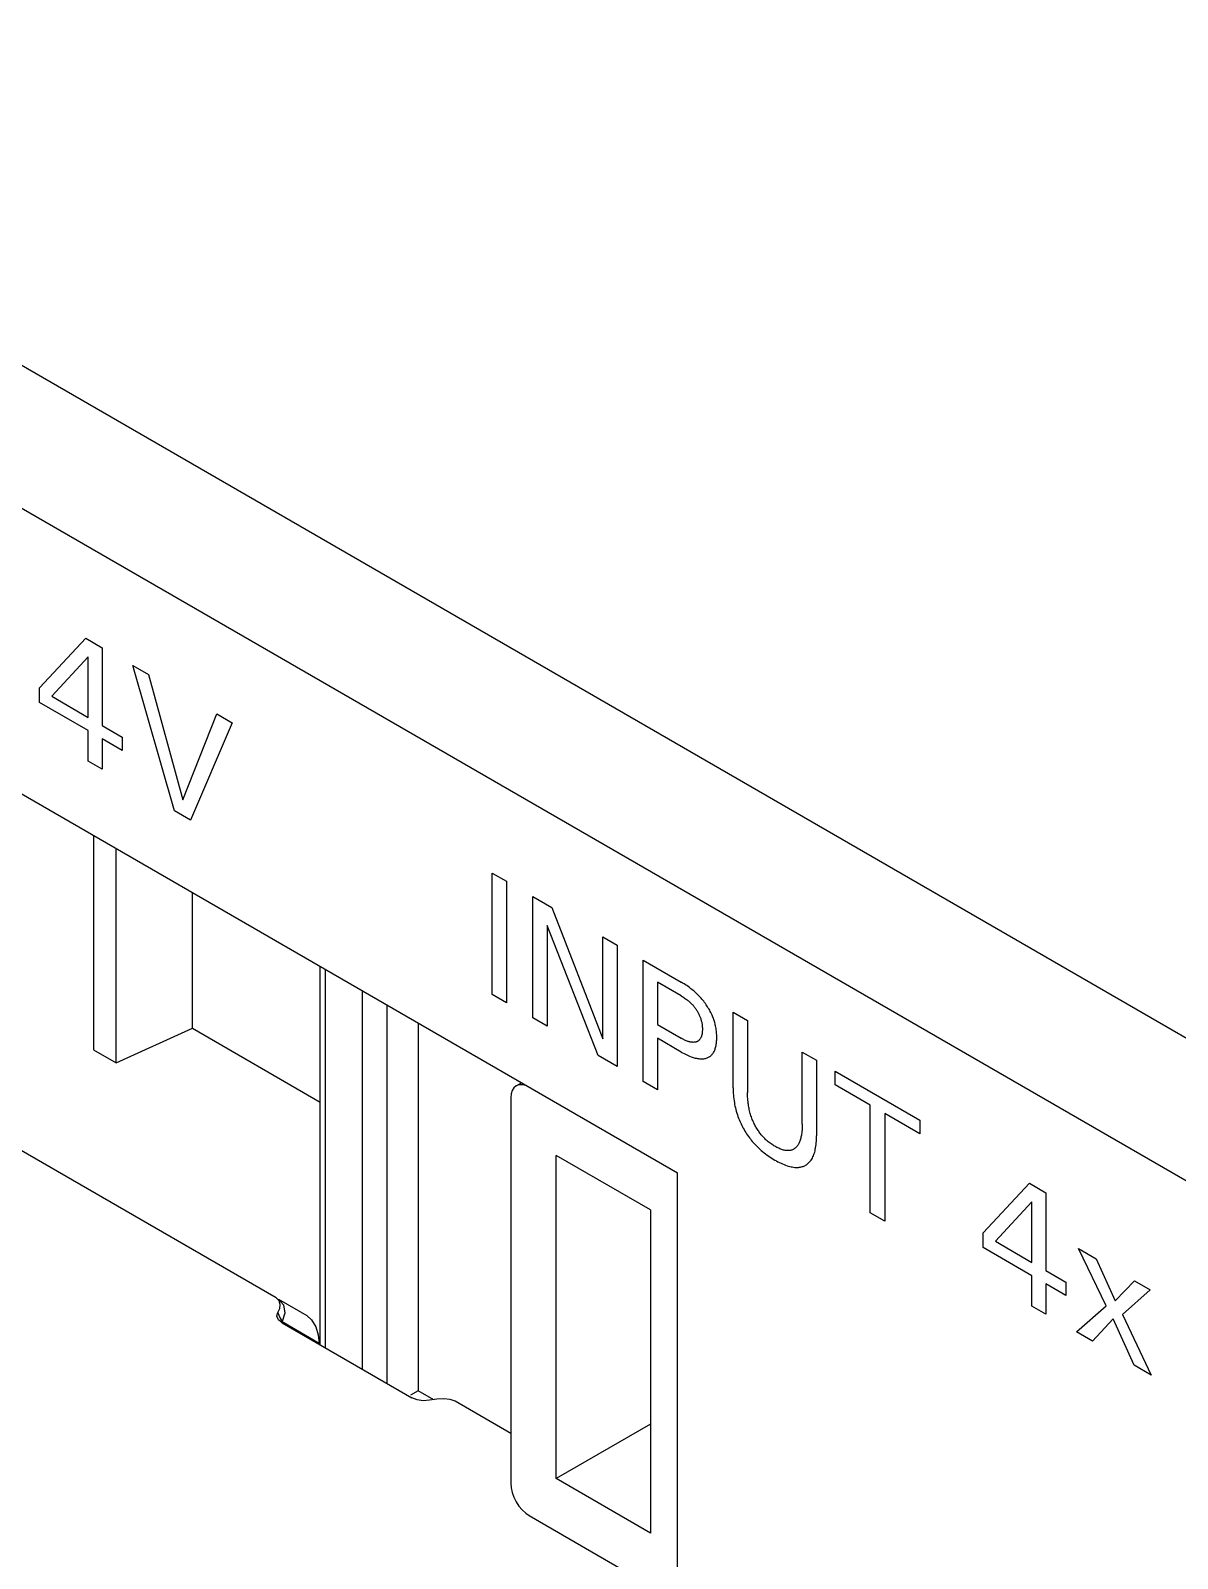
# Model space of a CAD drawing. Extents: x 0 to 420, y 0 to 297.
# Drawn here: x 184.23 to 197.36, y 154.82 to 172.3 of the extents above; entities that cross this region are included whole.
import ezdxf

# ---------------------------------------------------------------- set-up
doc = ezdxf.new("R2010")
doc.units = 0
doc.header["$LTSCALE"] = 23.1
doc.layers.add('40000_ISO', color=7, linetype='CONTINUOUS')

msp = doc.modelspace()

# ---------------------------------------------------------------- linework, layer by layer
at = {"layer": '40000_ISO', "color": 7, "linetype": 'CONTINUOUS'}
for p, q in [((201.184, 158.621), (177.496, 172.298)), ((200.477, 157.397), (176.789, 171.073)), ((184.336, 164.78), (184.866, 165.348)), ((184.866, 165.348), (185.056, 165.238)), ((184.895, 165.134), (184.477, 164.684)), ((184.895, 164.442), (184.895, 165.134)), ((185.056, 165.238), (185.056, 164.349)), ((181.562, 165.051), (191.638, 159.234)), ((185.882, 163.374), (185.405, 165.037)), ((185.405, 165.037), (185.583, 164.934)), ((184.336, 164.613), (184.336, 164.78)), ((185.583, 164.934), (185.976, 163.501)), ((184.895, 164.291), (184.336, 164.613)), ((184.477, 164.684), (184.895, 164.442)), ((185.976, 163.501), (186.365, 164.483)), ((186.365, 164.483), (186.543, 164.38)), ((184.895, 163.943), (184.895, 164.291)), ((185.056, 164.349), (185.284, 164.218)), ((186.543, 164.38), (186.066, 163.267)), ((185.056, 164.198), (185.056, 163.85)), ((185.284, 164.066), (185.056, 164.198)), ((185.284, 164.218), (185.284, 164.066)), ((185.056, 163.85), (184.895, 163.943)), ((186.066, 163.267), (185.882, 163.374)), ((184.956, 163.092), (184.956, 160.642)), ((185.214, 160.493), (185.214, 162.943)), ((189.517, 161.275), (189.517, 162.663)), ((189.517, 162.663), (189.681, 162.568)), ((189.681, 162.568), (189.681, 161.18)), ((186.087, 160.887), (186.087, 162.438)), ((189.983, 161.006), (189.983, 162.394)), ((189.983, 162.394), (190.197, 162.27)), ((190.197, 162.27), (190.784, 160.768)), ((190.147, 162.062), (190.147, 160.911)), ((190.727, 160.576), (190.147, 162.062)), ((190.784, 160.768), (190.784, 161.932)), ((190.784, 161.932), (190.947, 161.837)), ((190.947, 161.837), (190.947, 160.449)), ((191.242, 160.279), (191.242, 161.667)), ((191.242, 161.667), (191.679, 161.415)), ((187.549, 157.267), (187.549, 161.595)), ((187.608, 157.233), (187.608, 161.561)), ((188.032, 156.988), (188.032, 161.316)), ((191.407, 161.415), (191.407, 160.931)), ((191.679, 161.257), (191.407, 161.415)), ((191.695, 161.405), (191.679, 161.415)), ((191.711, 161.396), (191.695, 161.405)), ((191.727, 161.385), (191.711, 161.396)), ((191.743, 161.375), (191.727, 161.385)), ((191.759, 161.364), (191.743, 161.375)), ((191.774, 161.352), (191.759, 161.364)), ((191.79, 161.34), (191.774, 161.352)), ((191.802, 161.331), (191.79, 161.34)), ((191.814, 161.321), (191.802, 161.331)), ((191.826, 161.311), (191.814, 161.321)), ((191.838, 161.3), (191.826, 161.311)), ((191.85, 161.289), (191.838, 161.3)), ((191.862, 161.278), (191.85, 161.289)), ((191.874, 161.266), (191.862, 161.278)), ((188.315, 156.825), (188.315, 161.152)), ((189.681, 161.18), (189.517, 161.275)), ((191.679, 161.257), (191.689, 161.252)), ((191.689, 161.252), (191.698, 161.246)), ((191.698, 161.246), (191.708, 161.24)), ((191.708, 161.24), (191.718, 161.233)), ((191.718, 161.233), (191.727, 161.226)), ((191.727, 161.226), (191.737, 161.22)), ((191.737, 161.22), (191.746, 161.212)), ((191.746, 161.212), (191.754, 161.206)), ((191.754, 161.206), (191.761, 161.201)), ((191.761, 161.201), (191.768, 161.194)), ((191.768, 161.194), (191.775, 161.188)), ((191.775, 161.188), (191.782, 161.181)), ((191.782, 161.181), (191.789, 161.175)), ((191.789, 161.175), (191.796, 161.168)), ((191.796, 161.168), (191.803, 161.161)), ((191.803, 161.161), (191.81, 161.154)), ((191.81, 161.154), (191.816, 161.147)), ((191.816, 161.147), (191.822, 161.14)), ((191.822, 161.14), (191.828, 161.133)), ((191.828, 161.133), (191.834, 161.125)), ((191.834, 161.125), (191.839, 161.118)), ((191.839, 161.118), (191.845, 161.11)), ((191.845, 161.11), (191.85, 161.102)), ((191.885, 161.255), (191.874, 161.266)), ((191.896, 161.243), (191.885, 161.255)), ((191.906, 161.232), (191.896, 161.243)), ((191.916, 161.22), (191.906, 161.232)), ((191.926, 161.208), (191.916, 161.22)), ((191.936, 161.196), (191.926, 161.208)), ((191.946, 161.183), (191.936, 161.196)), ((191.955, 161.17), (191.946, 161.183)), ((191.965, 161.157), (191.955, 161.17)), ((191.973, 161.145), (191.965, 161.157)), ((191.981, 161.132), (191.973, 161.145)), ((191.989, 161.119), (191.981, 161.132)), ((191.997, 161.106), (191.989, 161.119)), ((192.005, 161.093), (191.997, 161.106)), ((188.668, 160.948), (188.668, 156.743)), ((190.147, 160.911), (189.983, 161.006)), ((191.407, 160.931), (191.679, 160.773)), ((191.85, 161.102), (191.855, 161.095)), ((191.855, 161.095), (191.86, 161.087)), ((191.86, 161.087), (191.865, 161.079)), ((191.865, 161.079), (191.87, 161.072)), ((191.87, 161.072), (191.874, 161.064)), ((191.874, 161.064), (191.878, 161.056)), ((191.878, 161.056), (191.882, 161.048)), ((191.882, 161.048), (191.886, 161.039)), ((191.886, 161.039), (191.89, 161.031)), ((191.89, 161.031), (191.893, 161.023)), ((191.893, 161.023), (191.896, 161.015)), ((191.896, 161.015), (191.899, 161.006)), ((191.899, 161.006), (191.902, 160.998)), ((191.902, 160.998), (191.905, 160.989)), ((191.905, 160.989), (191.907, 160.981)), ((191.907, 160.981), (191.909, 160.973)), ((191.909, 160.973), (191.911, 160.965)), ((191.911, 160.965), (191.913, 160.956)), ((191.913, 160.956), (191.915, 160.947)), ((191.915, 160.947), (191.917, 160.938)), ((191.917, 160.938), (191.918, 160.929)), ((191.918, 160.929), (191.919, 160.92)), ((192.012, 161.08), (192.005, 161.093)), ((192.019, 161.066), (192.012, 161.08)), ((192.026, 161.053), (192.019, 161.066)), ((192.032, 161.039), (192.026, 161.053)), ((192.037, 161.027), (192.032, 161.039)), ((192.042, 161.014), (192.037, 161.027)), ((192.047, 161.002), (192.042, 161.014)), ((192.051, 160.989), (192.047, 161.002)), ((192.056, 160.977), (192.051, 160.989)), ((192.059, 160.964), (192.056, 160.977)), ((192.063, 160.952), (192.059, 160.964)), ((192.066, 160.939), (192.063, 160.952)), ((192.069, 160.927), (192.066, 160.939)), ((192.273, 160.207), (192.273, 161.072)), ((192.273, 161.072), (192.437, 160.977)), ((192.437, 160.977), (192.437, 160.154)), ((185.214, 160.493), (186.087, 160.887)), ((186.087, 160.887), (187.549, 160.043)), ((191.407, 160.773), (191.407, 160.184)), ((191.679, 160.616), (191.407, 160.773)), ((191.689, 160.768), (191.679, 160.773)), ((191.699, 160.763), (191.689, 160.768)), ((191.708, 160.758), (191.699, 160.763)), ((191.718, 160.753), (191.708, 160.758)), ((191.886, 160.755), (191.883, 160.751)), ((191.89, 160.759), (191.886, 160.755)), ((191.893, 160.763), (191.89, 160.759)), ((191.897, 160.768), (191.893, 160.763)), ((191.9, 160.773), (191.897, 160.768)), ((191.903, 160.778), (191.9, 160.773)), ((191.905, 160.783), (191.903, 160.778)), ((191.907, 160.789), (191.905, 160.783)), ((191.91, 160.795), (191.907, 160.789)), ((191.912, 160.801), (191.91, 160.795)), ((191.913, 160.807), (191.912, 160.801)), ((191.915, 160.814), (191.913, 160.807)), ((191.917, 160.822), (191.915, 160.814)), ((191.918, 160.829), (191.917, 160.822)), ((191.919, 160.837), (191.918, 160.829)), ((191.919, 160.92), (191.92, 160.912)), ((191.92, 160.845), (191.919, 160.837)), ((191.92, 160.912), (191.92, 160.903)), ((191.92, 160.903), (191.921, 160.894)), ((191.921, 160.861), (191.92, 160.853)), ((191.92, 160.853), (191.92, 160.845)), ((191.921, 160.894), (191.921, 160.886)), ((191.921, 160.886), (191.921, 160.878)), ((191.921, 160.878), (191.921, 160.869)), ((191.921, 160.869), (191.921, 160.861)), ((192.072, 160.915), (192.069, 160.927)), ((192.075, 160.9), (192.072, 160.915)), ((192.078, 160.885), (192.075, 160.9)), ((192.08, 160.87), (192.078, 160.885)), ((192.082, 160.855), (192.08, 160.87)), ((192.083, 160.841), (192.082, 160.855)), ((192.084, 160.827), (192.083, 160.841)), ((192.085, 160.812), (192.084, 160.827)), ((192.084, 160.743), (192.085, 160.757)), ((192.085, 160.798), (192.085, 160.812)), ((192.086, 160.785), (192.085, 160.798)), ((192.085, 160.771), (192.086, 160.785)), ((192.085, 160.757), (192.085, 160.771)), ((184.956, 160.642), (185.214, 160.493)), ((191.679, 160.616), (191.695, 160.607)), ((191.695, 160.607), (191.711, 160.598)), ((191.711, 160.598), (191.727, 160.59)), ((191.728, 160.748), (191.718, 160.753)), ((191.727, 160.59), (191.743, 160.582)), ((191.737, 160.744), (191.728, 160.748)), ((191.747, 160.741), (191.737, 160.744)), ((191.743, 160.582), (191.759, 160.575)), ((191.754, 160.738), (191.747, 160.741)), ((191.761, 160.736), (191.754, 160.738)), ((191.769, 160.734), (191.761, 160.736)), ((191.776, 160.732), (191.769, 160.734)), ((191.783, 160.73), (191.776, 160.732)), ((191.79, 160.729), (191.783, 160.73)), ((191.797, 160.728), (191.79, 160.729)), ((191.804, 160.727), (191.797, 160.728)), ((191.81, 160.727), (191.804, 160.727)), ((191.817, 160.726), (191.81, 160.727)), ((191.823, 160.727), (191.817, 160.726)), ((191.829, 160.727), (191.823, 160.727)), ((191.834, 160.728), (191.829, 160.727)), ((191.84, 160.729), (191.834, 160.728)), ((191.846, 160.73), (191.84, 160.729)), ((191.851, 160.732), (191.846, 160.73)), ((191.856, 160.734), (191.851, 160.732)), ((191.861, 160.736), (191.856, 160.734)), ((191.866, 160.738), (191.861, 160.736)), ((191.87, 160.741), (191.866, 160.738)), ((191.875, 160.744), (191.87, 160.741)), ((191.879, 160.747), (191.875, 160.744)), ((191.883, 160.751), (191.879, 160.747)), ((192.02, 160.575), (192.026, 160.582)), ((192.026, 160.582), (192.033, 160.588)), ((192.033, 160.588), (192.038, 160.595)), ((192.038, 160.595), (192.044, 160.603)), ((192.044, 160.603), (192.049, 160.611)), ((192.049, 160.611), (192.054, 160.62)), ((192.054, 160.62), (192.058, 160.629)), ((192.058, 160.629), (192.062, 160.638)), ((192.062, 160.638), (192.066, 160.648)), ((192.066, 160.648), (192.069, 160.658)), ((192.069, 160.658), (192.072, 160.668)), ((192.072, 160.668), (192.075, 160.68)), ((192.075, 160.68), (192.078, 160.692)), ((192.078, 160.692), (192.08, 160.704)), ((192.08, 160.704), (192.082, 160.717)), ((192.082, 160.717), (192.083, 160.73)), ((192.083, 160.73), (192.084, 160.743)), ((193.064, 159.792), (193.064, 160.615)), ((193.064, 160.615), (193.227, 160.521)), ((190.947, 160.449), (190.727, 160.576)), ((191.759, 160.575), (191.775, 160.568)), ((191.775, 160.568), (191.791, 160.562)), ((191.791, 160.562), (191.804, 160.557)), ((191.804, 160.557), (191.816, 160.553)), ((191.816, 160.553), (191.828, 160.55)), ((191.828, 160.55), (191.84, 160.546)), ((191.84, 160.546), (191.852, 160.544)), ((191.852, 160.544), (191.864, 160.541)), ((191.864, 160.541), (191.875, 160.54)), ((191.875, 160.54), (191.887, 160.538)), ((191.887, 160.538), (191.898, 160.538)), ((191.898, 160.538), (191.908, 160.537)), ((191.908, 160.537), (191.918, 160.537)), ((191.918, 160.537), (191.928, 160.538)), ((191.928, 160.538), (191.938, 160.539)), ((191.938, 160.539), (191.948, 160.541)), ((191.948, 160.541), (191.957, 160.543)), ((191.957, 160.543), (191.966, 160.546)), ((191.966, 160.546), (191.975, 160.548)), ((191.975, 160.548), (191.983, 160.552)), ((191.983, 160.552), (191.991, 160.556)), ((191.991, 160.556), (191.999, 160.56)), ((191.999, 160.56), (192.006, 160.565)), ((192.006, 160.565), (192.013, 160.57)), ((192.013, 160.57), (192.02, 160.575)), ((193.227, 160.521), (193.227, 159.656)), ((187.044, 157.804), (182.623, 160.356)), ((189.791, 160.228), (189.853, 160.264)), ((189.823, 160.24), (189.791, 160.228)), ((189.86, 160.242), (189.823, 160.24)), ((189.9, 160.233), (189.86, 160.242)), ((189.941, 160.213), (189.9, 160.233)), ((191.407, 160.184), (191.242, 160.279)), ((193.439, 160.241), (193.439, 160.398)), ((193.439, 160.398), (194.41, 159.838)), ((193.842, 160.008), (193.439, 160.241)), ((189.733, 160.136), (189.729, 160.091)), ((189.729, 160.091), (189.729, 155.682)), ((189.745, 160.175), (189.733, 160.136)), ((189.765, 160.206), (189.745, 160.175)), ((189.791, 160.228), (189.765, 160.206)), ((192.273, 160.207), (192.273, 160.187)), ((192.273, 160.187), (192.274, 160.166)), ((192.274, 160.166), (192.275, 160.145)), ((192.275, 160.145), (192.276, 160.124)), ((192.276, 160.124), (192.278, 160.103)), ((192.278, 160.103), (192.28, 160.081)), ((192.28, 160.081), (192.283, 160.059)), ((192.283, 160.059), (192.287, 160.037)), ((192.438, 160.136), (192.437, 160.154)), ((192.438, 160.119), (192.438, 160.136)), ((192.439, 160.101), (192.438, 160.119)), ((192.44, 160.084), (192.439, 160.101)), ((192.441, 160.066), (192.44, 160.084)), ((192.443, 160.048), (192.441, 160.066)), ((192.287, 160.037), (192.29, 160.018)), ((192.29, 160.018), (192.294, 159.998)), ((192.294, 159.998), (192.299, 159.978)), ((192.299, 159.978), (192.304, 159.958)), ((192.304, 159.958), (192.309, 159.938)), ((192.309, 159.938), (192.315, 159.918)), ((192.315, 159.918), (192.321, 159.898)), ((192.321, 159.898), (192.328, 159.878)), ((192.445, 160.029), (192.443, 160.048)), ((192.447, 160.015), (192.445, 160.029)), ((192.45, 160.001), (192.447, 160.015)), ((192.452, 159.986), (192.45, 160.001)), ((192.455, 159.972), (192.452, 159.986)), ((192.458, 159.957), (192.455, 159.972)), ((192.461, 159.943), (192.458, 159.957)), ((192.465, 159.928), (192.461, 159.943)), ((192.469, 159.913), (192.465, 159.928)), ((192.473, 159.9), (192.469, 159.913)), ((192.477, 159.887), (192.473, 159.9)), ((192.482, 159.873), (192.477, 159.887)), ((193.842, 158.778), (193.842, 160.008)), ((194.007, 159.914), (194.007, 158.683)), ((194.41, 159.681), (194.007, 159.914)), ((192.328, 159.878), (192.335, 159.861)), ((192.335, 159.861), (192.341, 159.844)), ((192.341, 159.844), (192.348, 159.827)), ((192.348, 159.827), (192.356, 159.81)), ((192.356, 159.81), (192.363, 159.794)), ((192.363, 159.794), (192.372, 159.777)), ((192.372, 159.777), (192.38, 159.761)), ((192.38, 159.761), (192.389, 159.744)), ((192.389, 159.744), (192.398, 159.728)), ((192.398, 159.728), (192.407, 159.712)), ((192.407, 159.712), (192.417, 159.697)), ((192.487, 159.86), (192.482, 159.873)), ((192.492, 159.846), (192.487, 159.86)), ((192.497, 159.833), (192.492, 159.846)), ((192.503, 159.82), (192.497, 159.833)), ((192.509, 159.806), (192.503, 159.82)), ((192.514, 159.795), (192.509, 159.806)), ((192.52, 159.784), (192.514, 159.795)), ((192.526, 159.773), (192.52, 159.784)), ((192.532, 159.762), (192.526, 159.773)), ((192.538, 159.751), (192.532, 159.762)), ((192.544, 159.74), (192.538, 159.751)), ((192.551, 159.729), (192.544, 159.74)), ((192.558, 159.719), (192.551, 159.729)), ((192.565, 159.709), (192.558, 159.719)), ((192.572, 159.698), (192.565, 159.709)), ((193.06, 159.708), (193.058, 159.692)), ((193.061, 159.725), (193.06, 159.708)), ((193.062, 159.741), (193.061, 159.725)), ((193.063, 159.758), (193.062, 159.741)), ((193.064, 159.792), (193.063, 159.775)), ((193.063, 159.775), (193.063, 159.758)), ((194.41, 159.838), (194.41, 159.681)), ((192.417, 159.697), (192.427, 159.681)), ((192.427, 159.681), (192.437, 159.666)), ((192.437, 159.666), (192.448, 159.651)), ((192.448, 159.651), (192.459, 159.636)), ((192.459, 159.636), (192.47, 159.622)), ((192.47, 159.622), (192.481, 159.607)), ((192.481, 159.607), (192.492, 159.594)), ((192.492, 159.594), (192.506, 159.577)), ((192.506, 159.577), (192.521, 159.562)), ((192.521, 159.562), (192.535, 159.547)), ((192.535, 159.547), (192.55, 159.532)), ((192.55, 159.532), (192.565, 159.518)), ((192.579, 159.688), (192.572, 159.698)), ((192.587, 159.679), (192.579, 159.688)), ((192.595, 159.669), (192.587, 159.679)), ((192.603, 159.66), (192.595, 159.669)), ((192.611, 159.651), (192.603, 159.66)), ((192.619, 159.642), (192.611, 159.651)), ((192.627, 159.633), (192.619, 159.642)), ((192.635, 159.625), (192.627, 159.633)), ((192.644, 159.617), (192.635, 159.625)), ((192.652, 159.609), (192.644, 159.617)), ((192.663, 159.599), (192.652, 159.609)), ((192.674, 159.59), (192.663, 159.599)), ((192.685, 159.582), (192.674, 159.59)), ((192.696, 159.574), (192.685, 159.582)), ((192.707, 159.566), (192.696, 159.574)), ((192.718, 159.558), (192.707, 159.566)), ((192.729, 159.551), (192.718, 159.558)), ((192.74, 159.544), (192.729, 159.551)), ((192.751, 159.538), (192.74, 159.544)), ((192.762, 159.531), (192.751, 159.538)), ((192.773, 159.525), (192.762, 159.531)), ((192.999, 159.533), (192.993, 159.527)), ((193.004, 159.54), (192.999, 159.533)), ((193.01, 159.547), (193.004, 159.54)), ((193.015, 159.555), (193.01, 159.547)), ((193.02, 159.563), (193.015, 159.555)), ((193.024, 159.571), (193.02, 159.563)), ((193.028, 159.579), (193.024, 159.571)), ((193.032, 159.588), (193.028, 159.579)), ((193.036, 159.598), (193.032, 159.588)), ((193.04, 159.608), (193.036, 159.598)), ((193.043, 159.619), (193.04, 159.608)), ((193.046, 159.63), (193.043, 159.619)), ((193.049, 159.641), (193.046, 159.63)), ((193.052, 159.653), (193.049, 159.641)), ((193.054, 159.665), (193.052, 159.653)), ((193.056, 159.676), (193.054, 159.665)), ((193.058, 159.692), (193.056, 159.676)), ((193.217, 159.52), (193.22, 159.539)), ((193.22, 159.539), (193.222, 159.558)), ((193.222, 159.558), (193.224, 159.577)), ((193.224, 159.577), (193.225, 159.596)), ((193.225, 159.596), (193.226, 159.616)), ((193.226, 159.616), (193.227, 159.636)), ((193.227, 159.636), (193.227, 159.656)), ((190.25, 155.738), (190.25, 159.433)), ((191.329, 158.81), (190.25, 159.433)), ((192.565, 159.518), (192.579, 159.504)), ((192.579, 159.504), (192.595, 159.491)), ((192.595, 159.491), (192.61, 159.478)), ((192.61, 159.478), (192.627, 159.464)), ((192.627, 159.464), (192.645, 159.45)), ((192.645, 159.45), (192.662, 159.438)), ((192.662, 159.438), (192.68, 159.425)), ((192.68, 159.425), (192.697, 159.413)), ((192.697, 159.413), (192.715, 159.402)), ((192.715, 159.402), (192.732, 159.391)), ((192.732, 159.391), (192.75, 159.381)), ((192.75, 159.381), (192.768, 159.371)), ((192.768, 159.371), (192.785, 159.361)), ((192.784, 159.52), (192.773, 159.525)), ((192.795, 159.515), (192.784, 159.52)), ((192.785, 159.361), (192.803, 159.352)), ((192.806, 159.51), (192.795, 159.515)), ((192.817, 159.505), (192.806, 159.51)), ((192.828, 159.501), (192.817, 159.505)), ((192.839, 159.498), (192.828, 159.501)), ((192.85, 159.495), (192.839, 159.498)), ((192.858, 159.493), (192.85, 159.495)), ((192.867, 159.491), (192.858, 159.493)), ((192.875, 159.49), (192.867, 159.491)), ((192.883, 159.489), (192.875, 159.49)), ((192.892, 159.488), (192.883, 159.489)), ((192.9, 159.488), (192.892, 159.488)), ((192.908, 159.488), (192.9, 159.488)), ((192.915, 159.489), (192.908, 159.488)), ((192.923, 159.49), (192.915, 159.489)), ((192.93, 159.491), (192.923, 159.49)), ((192.938, 159.493), (192.93, 159.491)), ((192.944, 159.495), (192.938, 159.493)), ((192.951, 159.498), (192.944, 159.495)), ((192.958, 159.501), (192.951, 159.498)), ((192.964, 159.505), (192.958, 159.501)), ((192.97, 159.508), (192.964, 159.505)), ((192.976, 159.512), (192.97, 159.508)), ((192.982, 159.517), (192.976, 159.512)), ((192.988, 159.522), (192.982, 159.517)), ((192.993, 159.527), (192.988, 159.522)), ((193.144, 159.355), (193.152, 159.363)), ((193.152, 159.363), (193.159, 159.372)), ((193.159, 159.372), (193.165, 159.381)), ((193.165, 159.381), (193.172, 159.391)), ((193.172, 159.391), (193.179, 159.403)), ((193.179, 159.403), (193.185, 159.416)), ((193.185, 159.416), (193.191, 159.429)), ((193.191, 159.429), (193.196, 159.443)), ((193.196, 159.443), (193.201, 159.457)), ((193.201, 159.457), (193.206, 159.472)), ((193.206, 159.472), (193.21, 159.487)), ((193.21, 159.487), (193.213, 159.502)), ((193.213, 159.502), (193.217, 159.52)), ((191.638, 154.335), (191.638, 159.234)), ((192.803, 159.352), (192.821, 159.344)), ((192.821, 159.344), (192.838, 159.336)), ((192.838, 159.336), (192.856, 159.329)), ((192.856, 159.329), (192.873, 159.322)), ((192.873, 159.322), (192.89, 159.316)), ((192.89, 159.316), (192.906, 159.311)), ((192.906, 159.311), (192.921, 159.307)), ((192.921, 159.307), (192.936, 159.303)), ((192.936, 159.303), (192.95, 159.301)), ((192.95, 159.301), (192.965, 159.298)), ((192.965, 159.298), (192.98, 159.297)), ((192.98, 159.297), (192.994, 159.296)), ((192.994, 159.296), (193.008, 159.296)), ((193.008, 159.296), (193.019, 159.297)), ((193.019, 159.297), (193.03, 159.298)), ((193.03, 159.298), (193.042, 159.3)), ((193.042, 159.3), (193.052, 159.302)), ((193.052, 159.302), (193.063, 159.305)), ((193.063, 159.305), (193.073, 159.308)), ((193.073, 159.308), (193.083, 159.312)), ((193.083, 159.312), (193.093, 159.316)), ((193.093, 159.316), (193.102, 159.322)), ((193.102, 159.322), (193.111, 159.327)), ((193.111, 159.327), (193.12, 159.333)), ((193.12, 159.333), (193.129, 159.34)), ((193.129, 159.34), (193.137, 159.347)), ((193.137, 159.347), (193.144, 159.355)), ((195.132, 158.548), (195.662, 159.115)), ((195.662, 159.115), (195.852, 159.006)), ((195.691, 158.901), (195.273, 158.451)), ((195.691, 158.209), (195.691, 158.901)), ((195.852, 159.006), (195.852, 158.116)), ((191.329, 158.81), (191.329, 155.115)), ((194.007, 158.683), (193.842, 158.778)), ((195.132, 158.38), (195.132, 158.548)), ((195.691, 158.058), (195.132, 158.38)), ((195.273, 158.451), (195.691, 158.209)), ((196.225, 158.369), (196.428, 158.252)), ((196.539, 157.715), (196.225, 158.369)), ((196.428, 158.252), (196.645, 157.769)), ((195.691, 157.71), (195.691, 158.058)), ((195.852, 158.116), (196.079, 157.985)), ((195.852, 157.965), (195.852, 157.617)), ((196.079, 157.833), (195.852, 157.965)), ((196.079, 157.985), (196.079, 157.833)), ((196.645, 157.769), (196.866, 157.999)), ((196.866, 157.999), (197.043, 157.897)), ((187.079, 157.771), (187.044, 157.804)), ((187.071, 157.788), (187.396, 157.601)), ((187.071, 157.788), (187.129, 157.724)), ((197.043, 157.897), (196.729, 157.615)), ((187.054, 157.6), (187.064, 157.636)), ((187.064, 157.636), (187.085, 157.684)), ((187.064, 157.636), (187.075, 157.606)), ((187.092, 157.73), (187.079, 157.771)), ((187.085, 157.684), (187.092, 157.73)), ((187.144, 157.631), (187.113, 157.533)), ((187.129, 157.724), (187.144, 157.631)), ((195.852, 157.617), (195.691, 157.71)), ((196.202, 157.415), (196.539, 157.715)), ((196.729, 157.615), (197.057, 156.922)), ((187.054, 157.594), (187.054, 157.6)), ((187.071, 157.554), (187.054, 157.594)), ((187.113, 157.519), (187.071, 157.554)), ((187.075, 157.606), (187.092, 157.572)), ((187.092, 157.572), (187.113, 157.533)), ((187.113, 157.533), (187.537, 157.288)), ((187.113, 157.519), (188.598, 156.662)), ((187.396, 157.601), (187.449, 157.553)), ((187.449, 157.553), (187.497, 157.473)), ((187.497, 157.473), (187.526, 157.383)), ((196.621, 157.565), (196.383, 157.311)), ((196.862, 157.035), (196.621, 157.565)), ((187.526, 157.383), (187.537, 157.288)), ((196.383, 157.311), (196.202, 157.415)), ((197.057, 156.922), (196.862, 157.035)), ((188.668, 156.743), (188.58, 156.692)), ((188.847, 156.64), (188.668, 156.743)), ((188.658, 156.638), (188.598, 156.662)), ((188.728, 156.628), (188.658, 156.638)), ((188.8, 156.633), (188.728, 156.628)), ((188.884, 156.646), (188.8, 156.633)), ((188.963, 156.65), (188.884, 156.646)), ((189.035, 156.642), (188.963, 156.65)), ((189.091, 156.622), (189.035, 156.642)), ((189.729, 156.253), (189.091, 156.622)), ((191.329, 156.361), (190.25, 155.738)), ((191.329, 155.115), (190.25, 155.738)), ((189.729, 155.682), (189.733, 155.632)), ((189.733, 155.632), (189.745, 155.579)), ((189.745, 155.579), (189.765, 155.525)), ((189.765, 155.525), (189.791, 155.473)), ((189.791, 155.473), (189.823, 155.424)), ((189.823, 155.424), (189.86, 155.38)), ((189.86, 155.38), (189.9, 155.343)), ((189.9, 155.343), (189.941, 155.314)), ((189.941, 155.314), (200.477, 149.232))]:
    msp.add_line(p, q, dxfattribs=at)

doc.saveas('drawing.dxf')
